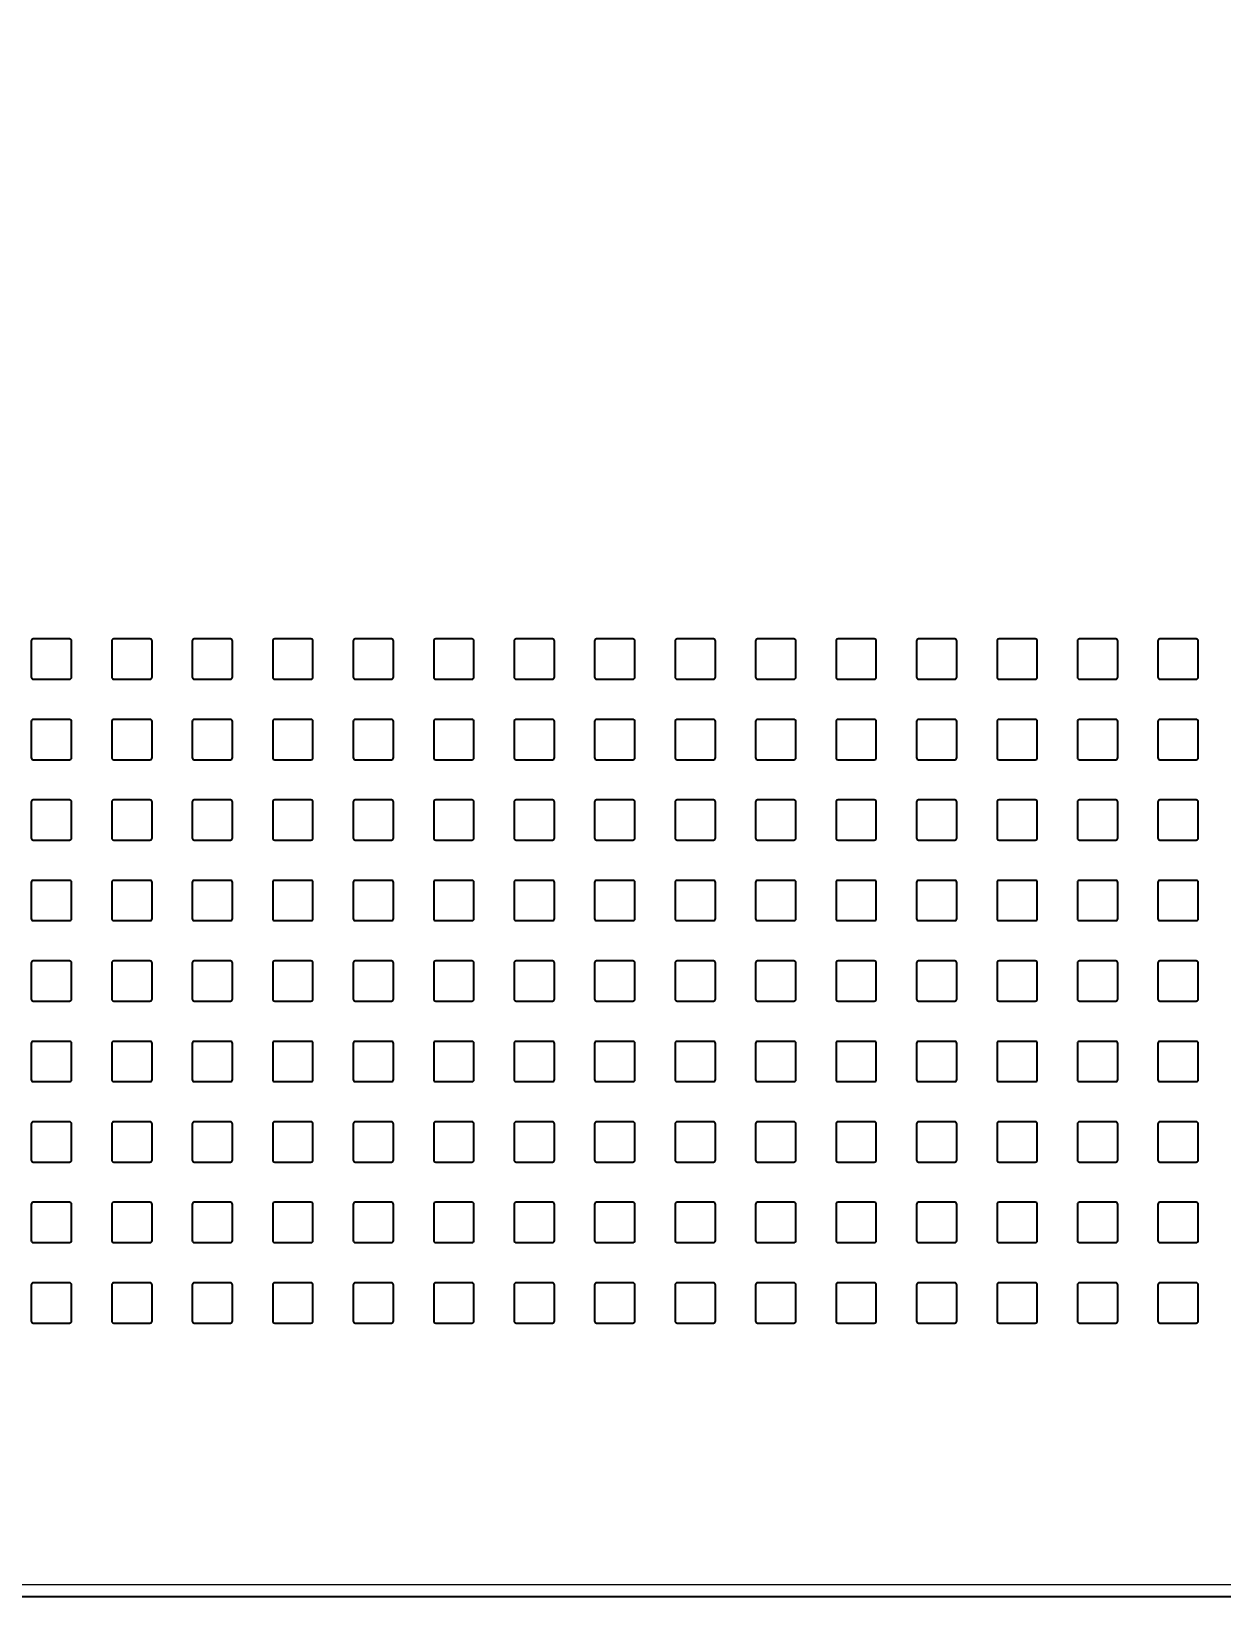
# Model space of a CAD drawing. Header units: millimetres. Extents: x -218071 to -203542, y 15363 to 51382.
# Drawn here: x -217414.59 to -217385.01, y 50755.59 to 50794.49 of the extents above; entities that cross this region are included whole.
import ezdxf

# ---------------------------------------------------------------- set-up
doc = ezdxf.new("R2010")
doc.units = ezdxf.units.MM
doc.header["$LTSCALE"] = 4
doc.layers.add('TPF-DIMENSIONS', color=3, linetype='Continuous')
doc.layers.add('TPF-EQUIPEMENT', color=7, linetype='Continuous')
doc.dimstyles.new('ISO-25', dxfattribs={"dimtxt": 2.5, "dimasz": 2, "dimexe": 1.25, "dimexo": 0.625, "dimtad": 1, "dimtxsty": 'Standard', "dimcen": -2.5, "dimclrt": 256, "dimadec": 0, "dimazin": 0, "dimtfac": 1, "dimtmove": 0, "dimatfit": 3, "dimfxl": 1, "dimarcsym": 0})

# ---------------------------------------------------------------- blocks, each defined once
blk = doc.blocks.new('*D122')
at = {"layer": 'Defpoints', "color": 0, "transparency": 16777216}
for p in [(-217356.668, 50928.537), (-217472.489, 50916.684), (-217472.489, 50712.667)]:
    blk.add_point(p, dxfattribs=at)
at = {"layer": 'TPF-DIMENSIONS', "color": 0, "lineweight": -2, "transparency": 16777216}
for p, q in [((-217356.668, 50927.912), (-217356.668, 50711.417)), ((-217472.489, 50916.059), (-217472.489, 50711.417)), ((-217358.668, 50712.667), (-217470.489, 50712.667))]:
    blk.add_line(p, q, dxfattribs=at)
at = {"layer": 'TPF-DIMENSIONS', "color": 0, "transparency": 16777216}
for points in [[(-217470.489, 50713.001), (-217470.489, 50712.334), (-217472.489, 50712.667)], [(-217358.668, 50713.001), (-217358.668, 50712.334), (-217356.668, 50712.667)]]:
    blk.add_solid(points, dxfattribs=at)
at = {"layer": 'TPF-DIMENSIONS', "transparency": 16777216, "insert": (-217414.578, 50716.209), "char_height": 2.5, "attachment_point": 2}
blk.add_mtext('115,82', dxfattribs=at)
blk = doc.blocks.new('*D123')
at = {"layer": 'Defpoints', "color": 0, "transparency": 16777216}
for p in [(-217364.194, 50791.842), (-217472.489, 50748.556), (-217364.194, 50728.331)]:
    blk.add_point(p, dxfattribs=at)
at = {"layer": 'TPF-DIMENSIONS', "color": 0, "lineweight": -2, "transparency": 16777216}
for p, q in [((-217364.194, 50791.217), (-217364.194, 50727.081)), ((-217472.489, 50747.931), (-217472.489, 50727.081)), ((-217470.489, 50728.331), (-217366.194, 50728.331))]:
    blk.add_line(p, q, dxfattribs=at)
at = {"layer": 'TPF-DIMENSIONS', "color": 0, "transparency": 16777216}
for points in [[(-217470.489, 50728.664), (-217470.489, 50727.998), (-217472.489, 50728.331)], [(-217366.194, 50728.664), (-217366.194, 50727.998), (-217364.194, 50728.331)]]:
    blk.add_solid(points, dxfattribs=at)
at = {"layer": 'TPF-DIMENSIONS', "transparency": 16777216, "insert": (-217418.341, 50731.873), "char_height": 2.5, "attachment_point": 2}
blk.add_mtext('108,3', dxfattribs=at)

msp = doc.modelspace()

# ---------------------------------------------------------------- linework, layer by layer
at = {"layer": 'TPF-EQUIPEMENT', "color": 7, "linetype": 'Continuous', "lineweight": 25}
for p, q in [((-217414.589, 50779.342), (-217414.589, 50778.442)), ((-217413.639, 50779.392), (-217414.539, 50779.392)), ((-217413.589, 50778.442), (-217413.589, 50779.342)), ((-217412.589, 50779.342), (-217412.589, 50778.442)), ((-217411.639, 50779.392), (-217412.539, 50779.392)), ((-217411.589, 50778.442), (-217411.589, 50779.342)), ((-217410.589, 50779.342), (-217410.589, 50778.442)), ((-217409.639, 50779.392), (-217410.539, 50779.392)), ((-217409.589, 50778.442), (-217409.589, 50779.342)), ((-217408.589, 50779.342), (-217408.589, 50778.442)), ((-217407.639, 50779.392), (-217408.539, 50779.392)), ((-217407.589, 50778.442), (-217407.589, 50779.342)), ((-217406.589, 50779.342), (-217406.589, 50778.442)), ((-217405.639, 50779.392), (-217406.539, 50779.392)), ((-217405.589, 50778.442), (-217405.589, 50779.342)), ((-217404.589, 50779.342), (-217404.589, 50778.442)), ((-217403.639, 50779.392), (-217404.539, 50779.392)), ((-217403.589, 50778.442), (-217403.589, 50779.342)), ((-217402.589, 50779.342), (-217402.589, 50778.442)), ((-217401.639, 50779.392), (-217402.539, 50779.392)), ((-217401.589, 50778.442), (-217401.589, 50779.342)), ((-217400.589, 50779.342), (-217400.589, 50778.442)), ((-217399.639, 50779.392), (-217400.539, 50779.392)), ((-217399.589, 50778.442), (-217399.589, 50779.342)), ((-217398.589, 50779.342), (-217398.589, 50778.442)), ((-217397.639, 50779.392), (-217398.539, 50779.392)), ((-217397.589, 50778.442), (-217397.589, 50779.342)), ((-217396.589, 50779.342), (-217396.589, 50778.442)), ((-217395.639, 50779.392), (-217396.539, 50779.392)), ((-217395.589, 50778.442), (-217395.589, 50779.342)), ((-217394.589, 50779.342), (-217394.589, 50778.442)), ((-217393.639, 50779.392), (-217394.539, 50779.392)), ((-217393.589, 50778.442), (-217393.589, 50779.342)), ((-217392.589, 50779.342), (-217392.589, 50778.442)), ((-217391.639, 50779.392), (-217392.539, 50779.392)), ((-217391.589, 50778.442), (-217391.589, 50779.342)), ((-217390.589, 50779.342), (-217390.589, 50778.442)), ((-217389.639, 50779.392), (-217390.539, 50779.392)), ((-217389.589, 50778.442), (-217389.589, 50779.342)), ((-217388.589, 50779.342), (-217388.589, 50778.442)), ((-217387.639, 50779.392), (-217388.539, 50779.392)), ((-217387.589, 50778.442), (-217387.589, 50779.342)), ((-217386.589, 50779.342), (-217386.589, 50778.442)), ((-217385.639, 50779.392), (-217386.539, 50779.392)), ((-217385.589, 50778.442), (-217385.589, 50779.342)), ((-217414.539, 50778.392), (-217413.639, 50778.392)), ((-217412.539, 50778.392), (-217411.639, 50778.392)), ((-217410.539, 50778.392), (-217409.639, 50778.392)), ((-217408.539, 50778.392), (-217407.639, 50778.392)), ((-217406.539, 50778.392), (-217405.639, 50778.392)), ((-217404.539, 50778.392), (-217403.639, 50778.392)), ((-217402.539, 50778.392), (-217401.639, 50778.392)), ((-217400.539, 50778.392), (-217399.639, 50778.392)), ((-217398.539, 50778.392), (-217397.639, 50778.392)), ((-217396.539, 50778.392), (-217395.639, 50778.392)), ((-217394.539, 50778.392), (-217393.639, 50778.392)), ((-217392.539, 50778.392), (-217391.639, 50778.392)), ((-217390.539, 50778.392), (-217389.639, 50778.392)), ((-217388.539, 50778.392), (-217387.639, 50778.392)), ((-217386.539, 50778.392), (-217385.639, 50778.392)), ((-217414.589, 50777.342), (-217414.589, 50776.442)), ((-217413.639, 50777.392), (-217414.539, 50777.392)), ((-217413.589, 50776.442), (-217413.589, 50777.342)), ((-217412.589, 50777.342), (-217412.589, 50776.442)), ((-217411.639, 50777.392), (-217412.539, 50777.392)), ((-217411.589, 50776.442), (-217411.589, 50777.342)), ((-217410.589, 50777.342), (-217410.589, 50776.442)), ((-217409.639, 50777.392), (-217410.539, 50777.392)), ((-217409.589, 50776.442), (-217409.589, 50777.342)), ((-217408.589, 50777.342), (-217408.589, 50776.442)), ((-217407.639, 50777.392), (-217408.539, 50777.392)), ((-217407.589, 50776.442), (-217407.589, 50777.342)), ((-217406.589, 50777.342), (-217406.589, 50776.442)), ((-217405.639, 50777.392), (-217406.539, 50777.392)), ((-217405.589, 50776.442), (-217405.589, 50777.342)), ((-217404.589, 50777.342), (-217404.589, 50776.442)), ((-217403.639, 50777.392), (-217404.539, 50777.392)), ((-217403.589, 50776.442), (-217403.589, 50777.342)), ((-217402.589, 50777.342), (-217402.589, 50776.442)), ((-217401.639, 50777.392), (-217402.539, 50777.392)), ((-217401.589, 50776.442), (-217401.589, 50777.342)), ((-217400.589, 50777.342), (-217400.589, 50776.442)), ((-217399.639, 50777.392), (-217400.539, 50777.392)), ((-217399.589, 50776.442), (-217399.589, 50777.342)), ((-217398.589, 50777.342), (-217398.589, 50776.442)), ((-217397.639, 50777.392), (-217398.539, 50777.392)), ((-217397.589, 50776.442), (-217397.589, 50777.342)), ((-217396.589, 50777.342), (-217396.589, 50776.442)), ((-217395.639, 50777.392), (-217396.539, 50777.392)), ((-217395.589, 50776.442), (-217395.589, 50777.342)), ((-217394.589, 50777.342), (-217394.589, 50776.442)), ((-217393.639, 50777.392), (-217394.539, 50777.392)), ((-217393.589, 50776.442), (-217393.589, 50777.342)), ((-217392.589, 50777.342), (-217392.589, 50776.442)), ((-217391.639, 50777.392), (-217392.539, 50777.392)), ((-217391.589, 50776.442), (-217391.589, 50777.342)), ((-217390.589, 50777.342), (-217390.589, 50776.442)), ((-217389.639, 50777.392), (-217390.539, 50777.392)), ((-217389.589, 50776.442), (-217389.589, 50777.342)), ((-217388.589, 50777.342), (-217388.589, 50776.442)), ((-217387.639, 50777.392), (-217388.539, 50777.392)), ((-217387.589, 50776.442), (-217387.589, 50777.342)), ((-217386.589, 50777.342), (-217386.589, 50776.442)), ((-217385.639, 50777.392), (-217386.539, 50777.392)), ((-217385.589, 50776.442), (-217385.589, 50777.342)), ((-217414.539, 50776.392), (-217413.639, 50776.392)), ((-217412.539, 50776.392), (-217411.639, 50776.392)), ((-217410.539, 50776.392), (-217409.639, 50776.392)), ((-217408.539, 50776.392), (-217407.639, 50776.392)), ((-217406.539, 50776.392), (-217405.639, 50776.392)), ((-217404.539, 50776.392), (-217403.639, 50776.392)), ((-217402.539, 50776.392), (-217401.639, 50776.392)), ((-217400.539, 50776.392), (-217399.639, 50776.392)), ((-217398.539, 50776.392), (-217397.639, 50776.392)), ((-217396.539, 50776.392), (-217395.639, 50776.392)), ((-217394.539, 50776.392), (-217393.639, 50776.392)), ((-217392.539, 50776.392), (-217391.639, 50776.392)), ((-217390.539, 50776.392), (-217389.639, 50776.392)), ((-217388.539, 50776.392), (-217387.639, 50776.392)), ((-217386.539, 50776.392), (-217385.639, 50776.392)), ((-217413.639, 50775.392), (-217414.539, 50775.392)), ((-217411.639, 50775.392), (-217412.539, 50775.392)), ((-217409.639, 50775.392), (-217410.539, 50775.392)), ((-217407.639, 50775.392), (-217408.539, 50775.392)), ((-217405.639, 50775.392), (-217406.539, 50775.392)), ((-217403.639, 50775.392), (-217404.539, 50775.392)), ((-217401.639, 50775.392), (-217402.539, 50775.392)), ((-217399.639, 50775.392), (-217400.539, 50775.392)), ((-217397.639, 50775.392), (-217398.539, 50775.392)), ((-217395.639, 50775.392), (-217396.539, 50775.392)), ((-217393.639, 50775.392), (-217394.539, 50775.392)), ((-217391.639, 50775.392), (-217392.539, 50775.392)), ((-217389.639, 50775.392), (-217390.539, 50775.392)), ((-217387.639, 50775.392), (-217388.539, 50775.392)), ((-217385.639, 50775.392), (-217386.539, 50775.392)), ((-217414.589, 50775.342), (-217414.589, 50774.442)), ((-217413.589, 50774.442), (-217413.589, 50775.342)), ((-217412.589, 50775.342), (-217412.589, 50774.442)), ((-217411.589, 50774.442), (-217411.589, 50775.342)), ((-217410.589, 50775.342), (-217410.589, 50774.442)), ((-217409.589, 50774.442), (-217409.589, 50775.342)), ((-217408.589, 50775.342), (-217408.589, 50774.442)), ((-217407.589, 50774.442), (-217407.589, 50775.342)), ((-217406.589, 50775.342), (-217406.589, 50774.442)), ((-217405.589, 50774.442), (-217405.589, 50775.342)), ((-217404.589, 50775.342), (-217404.589, 50774.442)), ((-217403.589, 50774.442), (-217403.589, 50775.342)), ((-217402.589, 50775.342), (-217402.589, 50774.442)), ((-217401.589, 50774.442), (-217401.589, 50775.342)), ((-217400.589, 50775.342), (-217400.589, 50774.442)), ((-217399.589, 50774.442), (-217399.589, 50775.342)), ((-217398.589, 50775.342), (-217398.589, 50774.442)), ((-217397.589, 50774.442), (-217397.589, 50775.342)), ((-217396.589, 50775.342), (-217396.589, 50774.442)), ((-217395.589, 50774.442), (-217395.589, 50775.342)), ((-217394.589, 50775.342), (-217394.589, 50774.442)), ((-217393.589, 50774.442), (-217393.589, 50775.342)), ((-217392.589, 50775.342), (-217392.589, 50774.442)), ((-217391.589, 50774.442), (-217391.589, 50775.342)), ((-217390.589, 50775.342), (-217390.589, 50774.442)), ((-217389.589, 50774.442), (-217389.589, 50775.342)), ((-217388.589, 50775.342), (-217388.589, 50774.442)), ((-217387.589, 50774.442), (-217387.589, 50775.342)), ((-217386.589, 50775.342), (-217386.589, 50774.442)), ((-217385.589, 50774.442), (-217385.589, 50775.342)), ((-217414.539, 50774.392), (-217413.639, 50774.392)), ((-217412.539, 50774.392), (-217411.639, 50774.392)), ((-217410.539, 50774.392), (-217409.639, 50774.392)), ((-217408.539, 50774.392), (-217407.639, 50774.392)), ((-217406.539, 50774.392), (-217405.639, 50774.392)), ((-217404.539, 50774.392), (-217403.639, 50774.392)), ((-217402.539, 50774.392), (-217401.639, 50774.392)), ((-217400.539, 50774.392), (-217399.639, 50774.392)), ((-217398.539, 50774.392), (-217397.639, 50774.392)), ((-217396.539, 50774.392), (-217395.639, 50774.392)), ((-217394.539, 50774.392), (-217393.639, 50774.392)), ((-217392.539, 50774.392), (-217391.639, 50774.392)), ((-217390.539, 50774.392), (-217389.639, 50774.392)), ((-217388.539, 50774.392), (-217387.639, 50774.392)), ((-217386.539, 50774.392), (-217385.639, 50774.392)), ((-217414.589, 50773.342), (-217414.589, 50772.442)), ((-217413.639, 50773.392), (-217414.539, 50773.392)), ((-217413.589, 50772.442), (-217413.589, 50773.342)), ((-217412.589, 50773.342), (-217412.589, 50772.442)), ((-217411.639, 50773.392), (-217412.539, 50773.392)), ((-217411.589, 50772.442), (-217411.589, 50773.342)), ((-217410.589, 50773.342), (-217410.589, 50772.442)), ((-217409.639, 50773.392), (-217410.539, 50773.392)), ((-217409.589, 50772.442), (-217409.589, 50773.342)), ((-217408.589, 50773.342), (-217408.589, 50772.442)), ((-217407.639, 50773.392), (-217408.539, 50773.392)), ((-217407.589, 50772.442), (-217407.589, 50773.342)), ((-217406.589, 50773.342), (-217406.589, 50772.442)), ((-217405.639, 50773.392), (-217406.539, 50773.392)), ((-217405.589, 50772.442), (-217405.589, 50773.342)), ((-217404.589, 50773.342), (-217404.589, 50772.442)), ((-217403.639, 50773.392), (-217404.539, 50773.392)), ((-217403.589, 50772.442), (-217403.589, 50773.342)), ((-217402.589, 50773.342), (-217402.589, 50772.442)), ((-217401.639, 50773.392), (-217402.539, 50773.392)), ((-217401.589, 50772.442), (-217401.589, 50773.342)), ((-217400.589, 50773.342), (-217400.589, 50772.442)), ((-217399.639, 50773.392), (-217400.539, 50773.392)), ((-217399.589, 50772.442), (-217399.589, 50773.342)), ((-217398.589, 50773.342), (-217398.589, 50772.442)), ((-217397.639, 50773.392), (-217398.539, 50773.392)), ((-217397.589, 50772.442), (-217397.589, 50773.342)), ((-217396.589, 50773.342), (-217396.589, 50772.442)), ((-217395.639, 50773.392), (-217396.539, 50773.392)), ((-217395.589, 50772.442), (-217395.589, 50773.342)), ((-217394.589, 50773.342), (-217394.589, 50772.442)), ((-217393.639, 50773.392), (-217394.539, 50773.392)), ((-217393.589, 50772.442), (-217393.589, 50773.342)), ((-217392.589, 50773.342), (-217392.589, 50772.442)), ((-217391.639, 50773.392), (-217392.539, 50773.392)), ((-217391.589, 50772.442), (-217391.589, 50773.342)), ((-217390.589, 50773.342), (-217390.589, 50772.442)), ((-217389.639, 50773.392), (-217390.539, 50773.392)), ((-217389.589, 50772.442), (-217389.589, 50773.342)), ((-217388.589, 50773.342), (-217388.589, 50772.442)), ((-217387.639, 50773.392), (-217388.539, 50773.392)), ((-217387.589, 50772.442), (-217387.589, 50773.342)), ((-217386.589, 50773.342), (-217386.589, 50772.442)), ((-217385.639, 50773.392), (-217386.539, 50773.392)), ((-217385.589, 50772.442), (-217385.589, 50773.342)), ((-217414.539, 50772.392), (-217413.639, 50772.392)), ((-217412.539, 50772.392), (-217411.639, 50772.392)), ((-217410.539, 50772.392), (-217409.639, 50772.392)), ((-217408.539, 50772.392), (-217407.639, 50772.392)), ((-217406.539, 50772.392), (-217405.639, 50772.392)), ((-217404.539, 50772.392), (-217403.639, 50772.392)), ((-217402.539, 50772.392), (-217401.639, 50772.392)), ((-217400.539, 50772.392), (-217399.639, 50772.392)), ((-217398.539, 50772.392), (-217397.639, 50772.392)), ((-217396.539, 50772.392), (-217395.639, 50772.392)), ((-217394.539, 50772.392), (-217393.639, 50772.392)), ((-217392.539, 50772.392), (-217391.639, 50772.392)), ((-217390.539, 50772.392), (-217389.639, 50772.392)), ((-217388.539, 50772.392), (-217387.639, 50772.392)), ((-217386.539, 50772.392), (-217385.639, 50772.392)), ((-217414.589, 50771.342), (-217414.589, 50770.442)), ((-217413.639, 50771.392), (-217414.539, 50771.392)), ((-217413.589, 50770.442), (-217413.589, 50771.342)), ((-217412.589, 50771.342), (-217412.589, 50770.442)), ((-217411.639, 50771.392), (-217412.539, 50771.392)), ((-217411.589, 50770.442), (-217411.589, 50771.342)), ((-217410.589, 50771.342), (-217410.589, 50770.442)), ((-217409.639, 50771.392), (-217410.539, 50771.392)), ((-217409.589, 50770.442), (-217409.589, 50771.342)), ((-217408.589, 50771.342), (-217408.589, 50770.442)), ((-217407.639, 50771.392), (-217408.539, 50771.392)), ((-217407.589, 50770.442), (-217407.589, 50771.342)), ((-217406.589, 50771.342), (-217406.589, 50770.442)), ((-217405.639, 50771.392), (-217406.539, 50771.392)), ((-217405.589, 50770.442), (-217405.589, 50771.342)), ((-217404.589, 50771.342), (-217404.589, 50770.442)), ((-217403.639, 50771.392), (-217404.539, 50771.392)), ((-217403.589, 50770.442), (-217403.589, 50771.342)), ((-217402.589, 50771.342), (-217402.589, 50770.442)), ((-217401.639, 50771.392), (-217402.539, 50771.392)), ((-217401.589, 50770.442), (-217401.589, 50771.342)), ((-217400.589, 50771.342), (-217400.589, 50770.442)), ((-217399.639, 50771.392), (-217400.539, 50771.392)), ((-217399.589, 50770.442), (-217399.589, 50771.342)), ((-217398.589, 50771.342), (-217398.589, 50770.442)), ((-217397.639, 50771.392), (-217398.539, 50771.392)), ((-217397.589, 50770.442), (-217397.589, 50771.342)), ((-217396.589, 50771.342), (-217396.589, 50770.442)), ((-217395.639, 50771.392), (-217396.539, 50771.392)), ((-217395.589, 50770.442), (-217395.589, 50771.342)), ((-217394.589, 50771.342), (-217394.589, 50770.442)), ((-217393.639, 50771.392), (-217394.539, 50771.392)), ((-217393.589, 50770.442), (-217393.589, 50771.342)), ((-217392.589, 50771.342), (-217392.589, 50770.442)), ((-217391.639, 50771.392), (-217392.539, 50771.392)), ((-217391.589, 50770.442), (-217391.589, 50771.342)), ((-217390.589, 50771.342), (-217390.589, 50770.442)), ((-217389.639, 50771.392), (-217390.539, 50771.392)), ((-217389.589, 50770.442), (-217389.589, 50771.342)), ((-217388.589, 50771.342), (-217388.589, 50770.442)), ((-217387.639, 50771.392), (-217388.539, 50771.392)), ((-217387.589, 50770.442), (-217387.589, 50771.342)), ((-217386.589, 50771.342), (-217386.589, 50770.442)), ((-217385.639, 50771.392), (-217386.539, 50771.392)), ((-217385.589, 50770.442), (-217385.589, 50771.342)), ((-217414.539, 50770.392), (-217413.639, 50770.392)), ((-217412.539, 50770.392), (-217411.639, 50770.392)), ((-217410.539, 50770.392), (-217409.639, 50770.392)), ((-217408.539, 50770.392), (-217407.639, 50770.392)), ((-217406.539, 50770.392), (-217405.639, 50770.392)), ((-217404.539, 50770.392), (-217403.639, 50770.392)), ((-217402.539, 50770.392), (-217401.639, 50770.392)), ((-217400.539, 50770.392), (-217399.639, 50770.392)), ((-217398.539, 50770.392), (-217397.639, 50770.392)), ((-217396.539, 50770.392), (-217395.639, 50770.392)), ((-217394.539, 50770.392), (-217393.639, 50770.392)), ((-217392.539, 50770.392), (-217391.639, 50770.392)), ((-217390.539, 50770.392), (-217389.639, 50770.392)), ((-217388.539, 50770.392), (-217387.639, 50770.392)), ((-217386.539, 50770.392), (-217385.639, 50770.392)), ((-217414.589, 50769.342), (-217414.589, 50768.442)), ((-217413.639, 50769.392), (-217414.539, 50769.392)), ((-217413.589, 50768.442), (-217413.589, 50769.342)), ((-217412.589, 50769.342), (-217412.589, 50768.442)), ((-217411.639, 50769.392), (-217412.539, 50769.392)), ((-217411.589, 50768.442), (-217411.589, 50769.342)), ((-217410.589, 50769.342), (-217410.589, 50768.442)), ((-217409.639, 50769.392), (-217410.539, 50769.392)), ((-217409.589, 50768.442), (-217409.589, 50769.342)), ((-217408.589, 50769.342), (-217408.589, 50768.442)), ((-217407.639, 50769.392), (-217408.539, 50769.392)), ((-217407.589, 50768.442), (-217407.589, 50769.342)), ((-217406.589, 50769.342), (-217406.589, 50768.442)), ((-217405.639, 50769.392), (-217406.539, 50769.392)), ((-217405.589, 50768.442), (-217405.589, 50769.342)), ((-217404.589, 50769.342), (-217404.589, 50768.442)), ((-217403.639, 50769.392), (-217404.539, 50769.392)), ((-217403.589, 50768.442), (-217403.589, 50769.342)), ((-217402.589, 50769.342), (-217402.589, 50768.442)), ((-217401.639, 50769.392), (-217402.539, 50769.392)), ((-217401.589, 50768.442), (-217401.589, 50769.342)), ((-217400.589, 50769.342), (-217400.589, 50768.442)), ((-217399.639, 50769.392), (-217400.539, 50769.392)), ((-217399.589, 50768.442), (-217399.589, 50769.342)), ((-217398.589, 50769.342), (-217398.589, 50768.442)), ((-217397.639, 50769.392), (-217398.539, 50769.392)), ((-217397.589, 50768.442), (-217397.589, 50769.342)), ((-217396.589, 50769.342), (-217396.589, 50768.442)), ((-217395.639, 50769.392), (-217396.539, 50769.392)), ((-217395.589, 50768.442), (-217395.589, 50769.342)), ((-217394.589, 50769.342), (-217394.589, 50768.442)), ((-217393.639, 50769.392), (-217394.539, 50769.392)), ((-217393.589, 50768.442), (-217393.589, 50769.342)), ((-217392.589, 50769.342), (-217392.589, 50768.442)), ((-217391.639, 50769.392), (-217392.539, 50769.392)), ((-217391.589, 50768.442), (-217391.589, 50769.342)), ((-217390.589, 50769.342), (-217390.589, 50768.442)), ((-217389.639, 50769.392), (-217390.539, 50769.392)), ((-217389.589, 50768.442), (-217389.589, 50769.342)), ((-217388.589, 50769.342), (-217388.589, 50768.442)), ((-217387.639, 50769.392), (-217388.539, 50769.392)), ((-217387.589, 50768.442), (-217387.589, 50769.342)), ((-217386.589, 50769.342), (-217386.589, 50768.442)), ((-217385.639, 50769.392), (-217386.539, 50769.392)), ((-217385.589, 50768.442), (-217385.589, 50769.342)), ((-217414.539, 50768.392), (-217413.639, 50768.392)), ((-217412.539, 50768.392), (-217411.639, 50768.392)), ((-217410.539, 50768.392), (-217409.639, 50768.392)), ((-217408.539, 50768.392), (-217407.639, 50768.392)), ((-217406.539, 50768.392), (-217405.639, 50768.392)), ((-217404.539, 50768.392), (-217403.639, 50768.392)), ((-217402.539, 50768.392), (-217401.639, 50768.392)), ((-217400.539, 50768.392), (-217399.639, 50768.392)), ((-217398.539, 50768.392), (-217397.639, 50768.392)), ((-217396.539, 50768.392), (-217395.639, 50768.392)), ((-217394.539, 50768.392), (-217393.639, 50768.392)), ((-217392.539, 50768.392), (-217391.639, 50768.392)), ((-217390.539, 50768.392), (-217389.639, 50768.392)), ((-217388.539, 50768.392), (-217387.639, 50768.392)), ((-217386.539, 50768.392), (-217385.639, 50768.392)), ((-217414.589, 50767.342), (-217414.589, 50766.442)), ((-217413.639, 50767.392), (-217414.539, 50767.392)), ((-217413.589, 50766.442), (-217413.589, 50767.342)), ((-217412.589, 50767.342), (-217412.589, 50766.442)), ((-217411.639, 50767.392), (-217412.539, 50767.392)), ((-217411.589, 50766.442), (-217411.589, 50767.342)), ((-217410.589, 50767.342), (-217410.589, 50766.442)), ((-217409.639, 50767.392), (-217410.539, 50767.392)), ((-217409.589, 50766.442), (-217409.589, 50767.342)), ((-217408.589, 50767.342), (-217408.589, 50766.442)), ((-217407.639, 50767.392), (-217408.539, 50767.392)), ((-217407.589, 50766.442), (-217407.589, 50767.342)), ((-217406.589, 50767.342), (-217406.589, 50766.442)), ((-217405.639, 50767.392), (-217406.539, 50767.392)), ((-217405.589, 50766.442), (-217405.589, 50767.342)), ((-217404.589, 50767.342), (-217404.589, 50766.442)), ((-217403.639, 50767.392), (-217404.539, 50767.392)), ((-217403.589, 50766.442), (-217403.589, 50767.342)), ((-217402.589, 50767.342), (-217402.589, 50766.442)), ((-217401.639, 50767.392), (-217402.539, 50767.392)), ((-217401.589, 50766.442), (-217401.589, 50767.342)), ((-217400.589, 50767.342), (-217400.589, 50766.442)), ((-217399.639, 50767.392), (-217400.539, 50767.392)), ((-217399.589, 50766.442), (-217399.589, 50767.342)), ((-217398.589, 50767.342), (-217398.589, 50766.442)), ((-217397.639, 50767.392), (-217398.539, 50767.392)), ((-217397.589, 50766.442), (-217397.589, 50767.342)), ((-217396.589, 50767.342), (-217396.589, 50766.442)), ((-217395.639, 50767.392), (-217396.539, 50767.392)), ((-217395.589, 50766.442), (-217395.589, 50767.342)), ((-217394.589, 50767.342), (-217394.589, 50766.442)), ((-217393.639, 50767.392), (-217394.539, 50767.392)), ((-217393.589, 50766.442), (-217393.589, 50767.342)), ((-217392.589, 50767.342), (-217392.589, 50766.442)), ((-217391.639, 50767.392), (-217392.539, 50767.392)), ((-217391.589, 50766.442), (-217391.589, 50767.342)), ((-217390.589, 50767.342), (-217390.589, 50766.442)), ((-217389.639, 50767.392), (-217390.539, 50767.392)), ((-217389.589, 50766.442), (-217389.589, 50767.342)), ((-217388.589, 50767.342), (-217388.589, 50766.442)), ((-217387.639, 50767.392), (-217388.539, 50767.392)), ((-217387.589, 50766.442), (-217387.589, 50767.342)), ((-217386.589, 50767.342), (-217386.589, 50766.442)), ((-217385.639, 50767.392), (-217386.539, 50767.392)), ((-217385.589, 50766.442), (-217385.589, 50767.342)), ((-217414.539, 50766.392), (-217413.639, 50766.392)), ((-217412.539, 50766.392), (-217411.639, 50766.392)), ((-217410.539, 50766.392), (-217409.639, 50766.392)), ((-217408.539, 50766.392), (-217407.639, 50766.392)), ((-217406.539, 50766.392), (-217405.639, 50766.392)), ((-217404.539, 50766.392), (-217403.639, 50766.392)), ((-217402.539, 50766.392), (-217401.639, 50766.392)), ((-217400.539, 50766.392), (-217399.639, 50766.392)), ((-217398.539, 50766.392), (-217397.639, 50766.392)), ((-217396.539, 50766.392), (-217395.639, 50766.392)), ((-217394.539, 50766.392), (-217393.639, 50766.392)), ((-217392.539, 50766.392), (-217391.639, 50766.392)), ((-217390.539, 50766.392), (-217389.639, 50766.392)), ((-217388.539, 50766.392), (-217387.639, 50766.392)), ((-217386.539, 50766.392), (-217385.639, 50766.392)), ((-217414.589, 50765.342), (-217414.589, 50764.442)), ((-217413.639, 50765.392), (-217414.539, 50765.392)), ((-217413.589, 50764.442), (-217413.589, 50765.342)), ((-217412.589, 50765.342), (-217412.589, 50764.442)), ((-217411.639, 50765.392), (-217412.539, 50765.392)), ((-217411.589, 50764.442), (-217411.589, 50765.342)), ((-217410.589, 50765.342), (-217410.589, 50764.442)), ((-217409.639, 50765.392), (-217410.539, 50765.392)), ((-217409.589, 50764.442), (-217409.589, 50765.342)), ((-217408.589, 50765.342), (-217408.589, 50764.442)), ((-217407.639, 50765.392), (-217408.539, 50765.392)), ((-217407.589, 50764.442), (-217407.589, 50765.342)), ((-217406.589, 50765.342), (-217406.589, 50764.442)), ((-217405.639, 50765.392), (-217406.539, 50765.392)), ((-217405.589, 50764.442), (-217405.589, 50765.342)), ((-217404.589, 50765.342), (-217404.589, 50764.442)), ((-217403.639, 50765.392), (-217404.539, 50765.392)), ((-217403.589, 50764.442), (-217403.589, 50765.342)), ((-217402.589, 50765.342), (-217402.589, 50764.442)), ((-217401.639, 50765.392), (-217402.539, 50765.392)), ((-217401.589, 50764.442), (-217401.589, 50765.342)), ((-217400.589, 50765.342), (-217400.589, 50764.442)), ((-217399.639, 50765.392), (-217400.539, 50765.392)), ((-217399.589, 50764.442), (-217399.589, 50765.342)), ((-217398.589, 50765.342), (-217398.589, 50764.442)), ((-217397.639, 50765.392), (-217398.539, 50765.392)), ((-217397.589, 50764.442), (-217397.589, 50765.342)), ((-217396.589, 50765.342), (-217396.589, 50764.442)), ((-217395.639, 50765.392), (-217396.539, 50765.392)), ((-217395.589, 50764.442), (-217395.589, 50765.342)), ((-217394.589, 50765.342), (-217394.589, 50764.442)), ((-217393.639, 50765.392), (-217394.539, 50765.392)), ((-217393.589, 50764.442), (-217393.589, 50765.342)), ((-217392.589, 50765.342), (-217392.589, 50764.442)), ((-217391.639, 50765.392), (-217392.539, 50765.392)), ((-217391.589, 50764.442), (-217391.589, 50765.342)), ((-217390.589, 50765.342), (-217390.589, 50764.442)), ((-217389.639, 50765.392), (-217390.539, 50765.392)), ((-217389.589, 50764.442), (-217389.589, 50765.342)), ((-217388.589, 50765.342), (-217388.589, 50764.442)), ((-217387.639, 50765.392), (-217388.539, 50765.392)), ((-217387.589, 50764.442), (-217387.589, 50765.342)), ((-217386.589, 50765.342), (-217386.589, 50764.442)), ((-217385.639, 50765.392), (-217386.539, 50765.392)), ((-217385.589, 50764.442), (-217385.589, 50765.342)), ((-217414.539, 50764.392), (-217413.639, 50764.392)), ((-217412.539, 50764.392), (-217411.639, 50764.392)), ((-217410.539, 50764.392), (-217409.639, 50764.392)), ((-217408.539, 50764.392), (-217407.639, 50764.392)), ((-217406.539, 50764.392), (-217405.639, 50764.392)), ((-217404.539, 50764.392), (-217403.639, 50764.392)), ((-217402.539, 50764.392), (-217401.639, 50764.392)), ((-217400.539, 50764.392), (-217399.639, 50764.392)), ((-217398.539, 50764.392), (-217397.639, 50764.392)), ((-217396.539, 50764.392), (-217395.639, 50764.392)), ((-217394.539, 50764.392), (-217393.639, 50764.392)), ((-217392.539, 50764.392), (-217391.639, 50764.392)), ((-217390.539, 50764.392), (-217389.639, 50764.392)), ((-217388.539, 50764.392), (-217387.639, 50764.392)), ((-217386.539, 50764.392), (-217385.639, 50764.392)), ((-217414.589, 50763.342), (-217414.589, 50762.442)), ((-217413.639, 50763.392), (-217414.539, 50763.392)), ((-217413.589, 50762.442), (-217413.589, 50763.342)), ((-217412.589, 50763.342), (-217412.589, 50762.442)), ((-217411.639, 50763.392), (-217412.539, 50763.392)), ((-217411.589, 50762.442), (-217411.589, 50763.342)), ((-217410.589, 50763.342), (-217410.589, 50762.442)), ((-217409.639, 50763.392), (-217410.539, 50763.392)), ((-217409.589, 50762.442), (-217409.589, 50763.342)), ((-217408.589, 50763.342), (-217408.589, 50762.442)), ((-217407.639, 50763.392), (-217408.539, 50763.392)), ((-217407.589, 50762.442), (-217407.589, 50763.342)), ((-217406.589, 50763.342), (-217406.589, 50762.442)), ((-217405.639, 50763.392), (-217406.539, 50763.392)), ((-217405.589, 50762.442), (-217405.589, 50763.342)), ((-217404.589, 50763.342), (-217404.589, 50762.442)), ((-217403.639, 50763.392), (-217404.539, 50763.392)), ((-217403.589, 50762.442), (-217403.589, 50763.342)), ((-217402.589, 50763.342), (-217402.589, 50762.442)), ((-217401.639, 50763.392), (-217402.539, 50763.392)), ((-217401.589, 50762.442), (-217401.589, 50763.342)), ((-217400.589, 50763.342), (-217400.589, 50762.442)), ((-217399.639, 50763.392), (-217400.539, 50763.392)), ((-217399.589, 50762.442), (-217399.589, 50763.342)), ((-217398.589, 50763.342), (-217398.589, 50762.442)), ((-217397.639, 50763.392), (-217398.539, 50763.392)), ((-217397.589, 50762.442), (-217397.589, 50763.342)), ((-217396.589, 50763.342), (-217396.589, 50762.442)), ((-217395.639, 50763.392), (-217396.539, 50763.392)), ((-217395.589, 50762.442), (-217395.589, 50763.342)), ((-217394.589, 50763.342), (-217394.589, 50762.442)), ((-217393.639, 50763.392), (-217394.539, 50763.392)), ((-217393.589, 50762.442), (-217393.589, 50763.342)), ((-217392.589, 50763.342), (-217392.589, 50762.442)), ((-217391.639, 50763.392), (-217392.539, 50763.392)), ((-217391.589, 50762.442), (-217391.589, 50763.342)), ((-217390.589, 50763.342), (-217390.589, 50762.442)), ((-217389.639, 50763.392), (-217390.539, 50763.392)), ((-217389.589, 50762.442), (-217389.589, 50763.342)), ((-217388.589, 50763.342), (-217388.589, 50762.442)), ((-217387.639, 50763.392), (-217388.539, 50763.392)), ((-217387.589, 50762.442), (-217387.589, 50763.342)), ((-217386.589, 50763.342), (-217386.589, 50762.442)), ((-217385.639, 50763.392), (-217386.539, 50763.392)), ((-217385.589, 50762.442), (-217385.589, 50763.342)), ((-217414.539, 50762.392), (-217413.639, 50762.392)), ((-217412.539, 50762.392), (-217411.639, 50762.392)), ((-217410.539, 50762.392), (-217409.639, 50762.392)), ((-217408.539, 50762.392), (-217407.639, 50762.392)), ((-217406.539, 50762.392), (-217405.639, 50762.392)), ((-217404.539, 50762.392), (-217403.639, 50762.392)), ((-217402.539, 50762.392), (-217401.639, 50762.392)), ((-217400.539, 50762.392), (-217399.639, 50762.392)), ((-217398.539, 50762.392), (-217397.639, 50762.392)), ((-217396.539, 50762.392), (-217395.639, 50762.392)), ((-217394.539, 50762.392), (-217393.639, 50762.392)), ((-217392.539, 50762.392), (-217391.639, 50762.392)), ((-217390.539, 50762.392), (-217389.639, 50762.392)), ((-217388.539, 50762.392), (-217387.639, 50762.392)), ((-217386.539, 50762.392), (-217385.639, 50762.392)), ((-217368.139, 50755.592), (-217472.324, 50755.592))]:
    msp.add_line(p, q, dxfattribs=at)
at = {"layer": 'TPF-EQUIPEMENT', "color": 8, "linetype": 'Continuous', "lineweight": 18}
msp.add_line((-217472.189, 50755.892), (-217367.989, 50755.892), dxfattribs=at)
at = {"layer": 'TPF-EQUIPEMENT', "color": 7, "linetype": 'Continuous', "lineweight": 25}
for centre, start, end in [((-217414.539, 50779.342), 90, 180), ((-217413.639, 50779.342), 0, 90), ((-217412.539, 50779.342), 90, 180), ((-217411.639, 50779.342), 0, 90), ((-217410.539, 50779.342), 90, 180), ((-217409.639, 50779.342), 0, 90), ((-217408.539, 50779.342), 90, 180), ((-217407.639, 50779.342), 0, 90), ((-217406.539, 50779.342), 90, 180), ((-217405.639, 50779.342), 0, 90), ((-217404.539, 50779.342), 90, 180), ((-217403.639, 50779.342), 0, 90), ((-217402.539, 50779.342), 90, 180), ((-217401.639, 50779.342), 0, 90), ((-217400.539, 50779.342), 90, 180), ((-217399.639, 50779.342), 0, 90), ((-217398.539, 50779.342), 90, 180), ((-217397.639, 50779.342), 0, 90), ((-217396.539, 50779.342), 90, 180), ((-217395.639, 50779.342), 0, 90), ((-217394.539, 50779.342), 90, 180), ((-217393.639, 50779.342), 0, 90), ((-217392.539, 50779.342), 90, 180), ((-217391.639, 50779.342), 0, 90), ((-217390.539, 50779.342), 90, 180), ((-217389.639, 50779.342), 0, 90), ((-217388.539, 50779.342), 90, 180), ((-217387.639, 50779.342), 0, 90), ((-217386.539, 50779.342), 90, 180), ((-217385.639, 50779.342), 0, 90), ((-217414.539, 50778.442), 180, 270), ((-217413.639, 50778.442), 270, 0), ((-217412.539, 50778.442), 180, 270), ((-217411.639, 50778.442), 270, 0), ((-217410.539, 50778.442), 180, 270), ((-217409.639, 50778.442), 270, 0), ((-217408.539, 50778.442), 180, 270), ((-217407.639, 50778.442), 270, 0), ((-217406.539, 50778.442), 180, 270), ((-217405.639, 50778.442), 270, 0), ((-217404.539, 50778.442), 180, 270), ((-217403.639, 50778.442), 270, 0), ((-217402.539, 50778.442), 180, 270), ((-217401.639, 50778.442), 270, 0), ((-217400.539, 50778.442), 180, 270), ((-217399.639, 50778.442), 270, 0), ((-217398.539, 50778.442), 180, 270), ((-217397.639, 50778.442), 270, 0), ((-217396.539, 50778.442), 180, 270), ((-217395.639, 50778.442), 270, 0), ((-217394.539, 50778.442), 180, 270), ((-217393.639, 50778.442), 270, 0), ((-217392.539, 50778.442), 180, 270), ((-217391.639, 50778.442), 270, 0), ((-217390.539, 50778.442), 180, 270), ((-217389.639, 50778.442), 270, 0), ((-217388.539, 50778.442), 180, 270), ((-217387.639, 50778.442), 270, 0), ((-217386.539, 50778.442), 180, 270), ((-217385.639, 50778.442), 270, 0), ((-217414.539, 50777.342), 90, 180), ((-217413.639, 50777.342), 0, 90), ((-217412.539, 50777.342), 90, 180), ((-217411.639, 50777.342), 0, 90), ((-217410.539, 50777.342), 90, 180), ((-217409.639, 50777.342), 0, 90), ((-217408.539, 50777.342), 90, 180), ((-217407.639, 50777.342), 0, 90), ((-217406.539, 50777.342), 90, 180), ((-217405.639, 50777.342), 0, 90), ((-217404.539, 50777.342), 90, 180), ((-217403.639, 50777.342), 0, 90), ((-217402.539, 50777.342), 90, 180), ((-217401.639, 50777.342), 0, 90), ((-217400.539, 50777.342), 90, 180), ((-217399.639, 50777.342), 0, 90), ((-217398.539, 50777.342), 90, 180), ((-217397.639, 50777.342), 0, 90), ((-217396.539, 50777.342), 90, 180), ((-217395.639, 50777.342), 0, 90), ((-217394.539, 50777.342), 90, 180), ((-217393.639, 50777.342), 0, 90), ((-217392.539, 50777.342), 90, 180), ((-217391.639, 50777.342), 0, 90), ((-217390.539, 50777.342), 90, 180), ((-217389.639, 50777.342), 0, 90), ((-217388.539, 50777.342), 90, 180), ((-217387.639, 50777.342), 0, 90), ((-217386.539, 50777.342), 90, 180), ((-217385.639, 50777.342), 0, 90), ((-217414.539, 50776.442), 180, 270), ((-217413.639, 50776.442), 270, 0), ((-217412.539, 50776.442), 180, 270), ((-217411.639, 50776.442), 270, 0), ((-217410.539, 50776.442), 180, 270), ((-217409.639, 50776.442), 270, 0), ((-217408.539, 50776.442), 180, 270), ((-217407.639, 50776.442), 270, 0), ((-217406.539, 50776.442), 180, 270), ((-217405.639, 50776.442), 270, 0), ((-217404.539, 50776.442), 180, 270), ((-217403.639, 50776.442), 270, 0), ((-217402.539, 50776.442), 180, 270), ((-217401.639, 50776.442), 270, 0), ((-217400.539, 50776.442), 180, 270), ((-217399.639, 50776.442), 270, 0), ((-217398.539, 50776.442), 180, 270), ((-217397.639, 50776.442), 270, 0), ((-217396.539, 50776.442), 180, 270), ((-217395.639, 50776.442), 270, 0), ((-217394.539, 50776.442), 180, 270), ((-217393.639, 50776.442), 270, 0), ((-217392.539, 50776.442), 180, 270), ((-217391.639, 50776.442), 270, 0), ((-217390.539, 50776.442), 180, 270), ((-217389.639, 50776.442), 270, 0), ((-217388.539, 50776.442), 180, 270), ((-217387.639, 50776.442), 270, 0), ((-217386.539, 50776.442), 180, 270), ((-217385.639, 50776.442), 270, 0), ((-217414.539, 50775.342), 90, 180), ((-217413.639, 50775.342), 0, 90), ((-217412.539, 50775.342), 90, 180), ((-217411.639, 50775.342), 0, 90), ((-217410.539, 50775.342), 90, 180), ((-217409.639, 50775.342), 0, 90), ((-217408.539, 50775.342), 90, 180), ((-217407.639, 50775.342), 0, 90), ((-217406.539, 50775.342), 90, 180), ((-217405.639, 50775.342), 0, 90), ((-217404.539, 50775.342), 90, 180), ((-217403.639, 50775.342), 0, 90), ((-217402.539, 50775.342), 90, 180), ((-217401.639, 50775.342), 0, 90), ((-217400.539, 50775.342), 90, 180), ((-217399.639, 50775.342), 0, 90), ((-217398.539, 50775.342), 90, 180), ((-217397.639, 50775.342), 0, 90), ((-217396.539, 50775.342), 90, 180), ((-217395.639, 50775.342), 0, 90), ((-217394.539, 50775.342), 90, 180), ((-217393.639, 50775.342), 0, 90), ((-217392.539, 50775.342), 90, 180), ((-217391.639, 50775.342), 0, 90), ((-217390.539, 50775.342), 90, 180), ((-217389.639, 50775.342), 0, 90), ((-217388.539, 50775.342), 90, 180), ((-217387.639, 50775.342), 0, 90), ((-217386.539, 50775.342), 90, 180), ((-217385.639, 50775.342), 0, 90), ((-217414.539, 50774.442), 180, 270), ((-217413.639, 50774.442), 270, 0), ((-217412.539, 50774.442), 180, 270), ((-217411.639, 50774.442), 270, 0), ((-217410.539, 50774.442), 180, 270), ((-217409.639, 50774.442), 270, 0), ((-217408.539, 50774.442), 180, 270), ((-217407.639, 50774.442), 270, 0), ((-217406.539, 50774.442), 180, 270), ((-217405.639, 50774.442), 270, 0), ((-217404.539, 50774.442), 180, 270), ((-217403.639, 50774.442), 270, 0), ((-217402.539, 50774.442), 180, 270), ((-217401.639, 50774.442), 270, 0), ((-217400.539, 50774.442), 180, 270), ((-217399.639, 50774.442), 270, 0), ((-217398.539, 50774.442), 180, 270), ((-217397.639, 50774.442), 270, 0), ((-217396.539, 50774.442), 180, 270), ((-217395.639, 50774.442), 270, 0), ((-217394.539, 50774.442), 180, 270), ((-217393.639, 50774.442), 270, 0), ((-217392.539, 50774.442), 180, 270), ((-217391.639, 50774.442), 270, 0), ((-217390.539, 50774.442), 180, 270), ((-217389.639, 50774.442), 270, 0), ((-217388.539, 50774.442), 180, 270), ((-217387.639, 50774.442), 270, 0), ((-217386.539, 50774.442), 180, 270), ((-217385.639, 50774.442), 270, 0), ((-217414.539, 50773.342), 90, 180), ((-217413.639, 50773.342), 0, 90), ((-217412.539, 50773.342), 90, 180), ((-217411.639, 50773.342), 0, 90), ((-217410.539, 50773.342), 90, 180), ((-217409.639, 50773.342), 0, 90), ((-217408.539, 50773.342), 90, 180), ((-217407.639, 50773.342), 0, 90), ((-217406.539, 50773.342), 90, 180), ((-217405.639, 50773.342), 0, 90), ((-217404.539, 50773.342), 90, 180), ((-217403.639, 50773.342), 0, 90), ((-217402.539, 50773.342), 90, 180), ((-217401.639, 50773.342), 0, 90), ((-217400.539, 50773.342), 90, 180), ((-217399.639, 50773.342), 0, 90), ((-217398.539, 50773.342), 90, 180), ((-217397.639, 50773.342), 0, 90), ((-217396.539, 50773.342), 90, 180), ((-217395.639, 50773.342), 0, 90), ((-217394.539, 50773.342), 90, 180), ((-217393.639, 50773.342), 0, 90), ((-217392.539, 50773.342), 90, 180), ((-217391.639, 50773.342), 0, 90), ((-217390.539, 50773.342), 90, 180), ((-217389.639, 50773.342), 0, 90), ((-217388.539, 50773.342), 90, 180), ((-217387.639, 50773.342), 0, 90), ((-217386.539, 50773.342), 90, 180), ((-217385.639, 50773.342), 0, 90), ((-217414.539, 50772.442), 180, 270), ((-217413.639, 50772.442), 270, 0), ((-217412.539, 50772.442), 180, 270), ((-217411.639, 50772.442), 270, 0), ((-217410.539, 50772.442), 180, 270), ((-217409.639, 50772.442), 270, 0), ((-217408.539, 50772.442), 180, 270), ((-217407.639, 50772.442), 270, 0), ((-217406.539, 50772.442), 180, 270), ((-217405.639, 50772.442), 270, 0), ((-217404.539, 50772.442), 180, 270), ((-217403.639, 50772.442), 270, 0), ((-217402.539, 50772.442), 180, 270), ((-217401.639, 50772.442), 270, 0), ((-217400.539, 50772.442), 180, 270), ((-217399.639, 50772.442), 270, 0), ((-217398.539, 50772.442), 180, 270), ((-217397.639, 50772.442), 270, 0), ((-217396.539, 50772.442), 180, 270), ((-217395.639, 50772.442), 270, 0), ((-217394.539, 50772.442), 180, 270), ((-217393.639, 50772.442), 270, 0), ((-217392.539, 50772.442), 180, 270), ((-217391.639, 50772.442), 270, 0), ((-217390.539, 50772.442), 180, 270), ((-217389.639, 50772.442), 270, 0), ((-217388.539, 50772.442), 180, 270), ((-217387.639, 50772.442), 270, 0), ((-217386.539, 50772.442), 180, 270), ((-217385.639, 50772.442), 270, 0), ((-217414.539, 50771.342), 90, 180), ((-217413.639, 50771.342), 0, 90), ((-217412.539, 50771.342), 90, 180), ((-217411.639, 50771.342), 0, 90), ((-217410.539, 50771.342), 90, 180), ((-217409.639, 50771.342), 0, 90), ((-217408.539, 50771.342), 90, 180), ((-217407.639, 50771.342), 0, 90), ((-217406.539, 50771.342), 90, 180), ((-217405.639, 50771.342), 0, 90), ((-217404.539, 50771.342), 90, 180), ((-217403.639, 50771.342), 0, 90), ((-217402.539, 50771.342), 90, 180), ((-217401.639, 50771.342), 0, 90), ((-217400.539, 50771.342), 90, 180), ((-217399.639, 50771.342), 0, 90), ((-217398.539, 50771.342), 90, 180), ((-217397.639, 50771.342), 0, 90), ((-217396.539, 50771.342), 90, 180), ((-217395.639, 50771.342), 0, 90), ((-217394.539, 50771.342), 90, 180), ((-217393.639, 50771.342), 0, 90), ((-217392.539, 50771.342), 90, 180), ((-217391.639, 50771.342), 0, 90), ((-217390.539, 50771.342), 90, 180), ((-217389.639, 50771.342), 0, 90), ((-217388.539, 50771.342), 90, 180), ((-217387.639, 50771.342), 0, 90), ((-217386.539, 50771.342), 90, 180), ((-217385.639, 50771.342), 0, 90), ((-217414.539, 50770.442), 180, 270), ((-217413.639, 50770.442), 270, 0), ((-217412.539, 50770.442), 180, 270), ((-217411.639, 50770.442), 270, 0), ((-217410.539, 50770.442), 180, 270), ((-217409.639, 50770.442), 270, 0), ((-217408.539, 50770.442), 180, 270), ((-217407.639, 50770.442), 270, 0), ((-217406.539, 50770.442), 180, 270), ((-217405.639, 50770.442), 270, 0), ((-217404.539, 50770.442), 180, 270), ((-217403.639, 50770.442), 270, 0), ((-217402.539, 50770.442), 180, 270), ((-217401.639, 50770.442), 270, 0), ((-217400.539, 50770.442), 180, 270), ((-217399.639, 50770.442), 270, 0), ((-217398.539, 50770.442), 180, 270), ((-217397.639, 50770.442), 270, 0), ((-217396.539, 50770.442), 180, 270), ((-217395.639, 50770.442), 270, 0), ((-217394.539, 50770.442), 180, 270), ((-217393.639, 50770.442), 270, 0), ((-217392.539, 50770.442), 180, 270), ((-217391.639, 50770.442), 270, 0), ((-217390.539, 50770.442), 180, 270), ((-217389.639, 50770.442), 270, 0), ((-217388.539, 50770.442), 180, 270), ((-217387.639, 50770.442), 270, 0), ((-217386.539, 50770.442), 180, 270), ((-217385.639, 50770.442), 270, 0), ((-217414.539, 50769.342), 90, 180), ((-217413.639, 50769.342), 0, 90), ((-217412.539, 50769.342), 90, 180), ((-217411.639, 50769.342), 0, 90), ((-217410.539, 50769.342), 90, 180), ((-217409.639, 50769.342), 0, 90), ((-217408.539, 50769.342), 90, 180), ((-217407.639, 50769.342), 0, 90), ((-217406.539, 50769.342), 90, 180), ((-217405.639, 50769.342), 0, 90), ((-217404.539, 50769.342), 90, 180), ((-217403.639, 50769.342), 0, 90), ((-217402.539, 50769.342), 90, 180), ((-217401.639, 50769.342), 0, 90), ((-217400.539, 50769.342), 90, 180), ((-217399.639, 50769.342), 0, 90), ((-217398.539, 50769.342), 90, 180), ((-217397.639, 50769.342), 0, 90), ((-217396.539, 50769.342), 90, 180), ((-217395.639, 50769.342), 0, 90), ((-217394.539, 50769.342), 90, 180), ((-217393.639, 50769.342), 0, 90), ((-217392.539, 50769.342), 90, 180), ((-217391.639, 50769.342), 0, 90), ((-217390.539, 50769.342), 90, 180), ((-217389.639, 50769.342), 0, 90), ((-217388.539, 50769.342), 90, 180), ((-217387.639, 50769.342), 0, 90), ((-217386.539, 50769.342), 90, 180), ((-217385.639, 50769.342), 0, 90), ((-217414.539, 50768.442), 180, 270), ((-217413.639, 50768.442), 270, 0), ((-217412.539, 50768.442), 180, 270), ((-217411.639, 50768.442), 270, 0), ((-217410.539, 50768.442), 180, 270), ((-217409.639, 50768.442), 270, 0), ((-217408.539, 50768.442), 180, 270), ((-217407.639, 50768.442), 270, 0), ((-217406.539, 50768.442), 180, 270), ((-217405.639, 50768.442), 270, 0), ((-217404.539, 50768.442), 180, 270), ((-217403.639, 50768.442), 270, 0), ((-217402.539, 50768.442), 180, 270), ((-217401.639, 50768.442), 270, 0), ((-217400.539, 50768.442), 180, 270), ((-217399.639, 50768.442), 270, 0), ((-217398.539, 50768.442), 180, 270), ((-217397.639, 50768.442), 270, 0), ((-217396.539, 50768.442), 180, 270), ((-217395.639, 50768.442), 270, 0), ((-217394.539, 50768.442), 180, 270), ((-217393.639, 50768.442), 270, 0), ((-217392.539, 50768.442), 180, 270), ((-217391.639, 50768.442), 270, 0), ((-217390.539, 50768.442), 180, 270), ((-217389.639, 50768.442), 270, 0), ((-217388.539, 50768.442), 180, 270), ((-217387.639, 50768.442), 270, 0), ((-217386.539, 50768.442), 180, 270), ((-217385.639, 50768.442), 270, 0), ((-217414.539, 50767.342), 90, 180), ((-217413.639, 50767.342), 0, 90), ((-217412.539, 50767.342), 90, 180), ((-217411.639, 50767.342), 0, 90), ((-217410.539, 50767.342), 90, 180), ((-217409.639, 50767.342), 0, 90), ((-217408.539, 50767.342), 90, 180), ((-217407.639, 50767.342), 0, 90), ((-217406.539, 50767.342), 90, 180), ((-217405.639, 50767.342), 0, 90), ((-217404.539, 50767.342), 90, 180), ((-217403.639, 50767.342), 0, 90), ((-217402.539, 50767.342), 90, 180), ((-217401.639, 50767.342), 0, 90), ((-217400.539, 50767.342), 90, 180), ((-217399.639, 50767.342), 0, 90), ((-217398.539, 50767.342), 90, 180), ((-217397.639, 50767.342), 0, 90), ((-217396.539, 50767.342), 90, 180), ((-217395.639, 50767.342), 0, 90), ((-217394.539, 50767.342), 90, 180), ((-217393.639, 50767.342), 0, 90), ((-217392.539, 50767.342), 90, 180), ((-217391.639, 50767.342), 0, 90), ((-217390.539, 50767.342), 90, 180), ((-217389.639, 50767.342), 0, 90), ((-217388.539, 50767.342), 90, 180), ((-217387.639, 50767.342), 0, 90), ((-217386.539, 50767.342), 90, 180), ((-217385.639, 50767.342), 0, 90), ((-217414.539, 50766.442), 180, 270), ((-217413.639, 50766.442), 270, 0), ((-217412.539, 50766.442), 180, 270), ((-217411.639, 50766.442), 270, 0), ((-217410.539, 50766.442), 180, 270), ((-217409.639, 50766.442), 270, 0), ((-217408.539, 50766.442), 180, 270), ((-217407.639, 50766.442), 270, 0), ((-217406.539, 50766.442), 180, 270), ((-217405.639, 50766.442), 270, 0), ((-217404.539, 50766.442), 180, 270), ((-217403.639, 50766.442), 270, 0), ((-217402.539, 50766.442), 180, 270), ((-217401.639, 50766.442), 270, 0), ((-217400.539, 50766.442), 180, 270), ((-217399.639, 50766.442), 270, 0), ((-217398.539, 50766.442), 180, 270), ((-217397.639, 50766.442), 270, 0), ((-217396.539, 50766.442), 180, 270), ((-217395.639, 50766.442), 270, 0), ((-217394.539, 50766.442), 180, 270), ((-217393.639, 50766.442), 270, 0), ((-217392.539, 50766.442), 180, 270), ((-217391.639, 50766.442), 270, 0), ((-217390.539, 50766.442), 180, 270), ((-217389.639, 50766.442), 270, 0), ((-217388.539, 50766.442), 180, 270), ((-217387.639, 50766.442), 270, 0), ((-217386.539, 50766.442), 180, 270), ((-217385.639, 50766.442), 270, 0), ((-217414.539, 50765.342), 90, 180), ((-217413.639, 50765.342), 0, 90), ((-217412.539, 50765.342), 90, 180), ((-217411.639, 50765.342), 0, 90), ((-217410.539, 50765.342), 90, 180), ((-217409.639, 50765.342), 0, 90), ((-217408.539, 50765.342), 90, 180), ((-217407.639, 50765.342), 0, 90), ((-217406.539, 50765.342), 90, 180), ((-217405.639, 50765.342), 0, 90), ((-217404.539, 50765.342), 90, 180), ((-217403.639, 50765.342), 0, 90), ((-217402.539, 50765.342), 90, 180), ((-217401.639, 50765.342), 0, 90), ((-217400.539, 50765.342), 90, 180), ((-217399.639, 50765.342), 0, 90), ((-217398.539, 50765.342), 90, 180), ((-217397.639, 50765.342), 0, 90), ((-217396.539, 50765.342), 90, 180), ((-217395.639, 50765.342), 0, 90), ((-217394.539, 50765.342), 90, 180), ((-217393.639, 50765.342), 0, 90), ((-217392.539, 50765.342), 90, 180), ((-217391.639, 50765.342), 0, 90), ((-217390.539, 50765.342), 90, 180), ((-217389.639, 50765.342), 0, 90), ((-217388.539, 50765.342), 90, 180), ((-217387.639, 50765.342), 0, 90), ((-217386.539, 50765.342), 90, 180), ((-217385.639, 50765.342), 0, 90), ((-217414.539, 50764.442), 180, 270), ((-217413.639, 50764.442), 270, 0), ((-217412.539, 50764.442), 180, 270), ((-217411.639, 50764.442), 270, 0), ((-217410.539, 50764.442), 180, 270), ((-217409.639, 50764.442), 270, 0), ((-217408.539, 50764.442), 180, 270), ((-217407.639, 50764.442), 270, 0), ((-217406.539, 50764.442), 180, 270), ((-217405.639, 50764.442), 270, 0), ((-217404.539, 50764.442), 180, 270), ((-217403.639, 50764.442), 270, 0), ((-217402.539, 50764.442), 180, 270), ((-217401.639, 50764.442), 270, 0), ((-217400.539, 50764.442), 180, 270), ((-217399.639, 50764.442), 270, 0), ((-217398.539, 50764.442), 180, 270), ((-217397.639, 50764.442), 270, 0), ((-217396.539, 50764.442), 180, 270), ((-217395.639, 50764.442), 270, 0), ((-217394.539, 50764.442), 180, 270), ((-217393.639, 50764.442), 270, 0), ((-217392.539, 50764.442), 180, 270), ((-217391.639, 50764.442), 270, 0), ((-217390.539, 50764.442), 180, 270), ((-217389.639, 50764.442), 270, 0), ((-217388.539, 50764.442), 180, 270), ((-217387.639, 50764.442), 270, 0), ((-217386.539, 50764.442), 180, 270), ((-217385.639, 50764.442), 270, 0), ((-217414.539, 50763.342), 90, 180), ((-217413.639, 50763.342), 0, 90), ((-217412.539, 50763.342), 90, 180), ((-217411.639, 50763.342), 0, 90), ((-217410.539, 50763.342), 90, 180), ((-217409.639, 50763.342), 0, 90), ((-217408.539, 50763.342), 90, 180), ((-217407.639, 50763.342), 0, 90), ((-217406.539, 50763.342), 90, 180), ((-217405.639, 50763.342), 0, 90), ((-217404.539, 50763.342), 90, 180), ((-217403.639, 50763.342), 0, 90), ((-217402.539, 50763.342), 90, 180), ((-217401.639, 50763.342), 0, 90), ((-217400.539, 50763.342), 90, 180), ((-217399.639, 50763.342), 0, 90), ((-217398.539, 50763.342), 90, 180), ((-217397.639, 50763.342), 0, 90), ((-217396.539, 50763.342), 90, 180), ((-217395.639, 50763.342), 0, 90), ((-217394.539, 50763.342), 90, 180), ((-217393.639, 50763.342), 0, 90), ((-217392.539, 50763.342), 90, 180), ((-217391.639, 50763.342), 0, 90), ((-217390.539, 50763.342), 90, 180), ((-217389.639, 50763.342), 0, 90), ((-217388.539, 50763.342), 90, 180), ((-217387.639, 50763.342), 0, 90), ((-217386.539, 50763.342), 90, 180), ((-217385.639, 50763.342), 0, 90), ((-217414.539, 50762.442), 180, 270), ((-217413.639, 50762.442), 270, 0), ((-217412.539, 50762.442), 180, 270), ((-217411.639, 50762.442), 270, 0), ((-217410.539, 50762.442), 180, 270), ((-217409.639, 50762.442), 270, 0), ((-217408.539, 50762.442), 180, 270), ((-217407.639, 50762.442), 270, 0), ((-217406.539, 50762.442), 180, 270), ((-217405.639, 50762.442), 270, 0), ((-217404.539, 50762.442), 180, 270), ((-217403.639, 50762.442), 270, 0), ((-217402.539, 50762.442), 180, 270), ((-217401.639, 50762.442), 270, 0), ((-217400.539, 50762.442), 180, 270), ((-217399.639, 50762.442), 270, 0), ((-217398.539, 50762.442), 180, 270), ((-217397.639, 50762.442), 270, 0), ((-217396.539, 50762.442), 180, 270), ((-217395.639, 50762.442), 270, 0), ((-217394.539, 50762.442), 180, 270), ((-217393.639, 50762.442), 270, 0), ((-217392.539, 50762.442), 180, 270), ((-217391.639, 50762.442), 270, 0), ((-217390.539, 50762.442), 180, 270), ((-217389.639, 50762.442), 270, 0), ((-217388.539, 50762.442), 180, 270), ((-217387.639, 50762.442), 270, 0), ((-217386.539, 50762.442), 180, 270), ((-217385.639, 50762.442), 270, 0)]:
    msp.add_arc(centre, 0.05, start, end, dxfattribs=at)

# ---------------------------------------------------------------- dimensions: what is measured, and where the dimension line sits
at = {"layer": 'TPF-DIMENSIONS'}
for base, p1, p2, picture, middle in [((-217472.489, 50712.667), (-217356.668, 50928.537), (-217472.489, 50916.684), '*D122', (-217414.578, 50712.667)), ((-217364.193591538, 50728.330866341), (-217472.488591538, 50748.555991425), (-217364.193591538, 50791.841938217), '*D123', (-217418.341091538, 50728.330866341))]:
    dim = msp.add_linear_dim(base=base, p1=p1, p2=p2, dimstyle='ISO-25', dxfattribs=at)
    dim.commit()
    dim.dimension.update_dxf_attribs({"geometry": picture, "text_midpoint": middle, "dimtype": 160})

doc.saveas('drawing.dxf')
